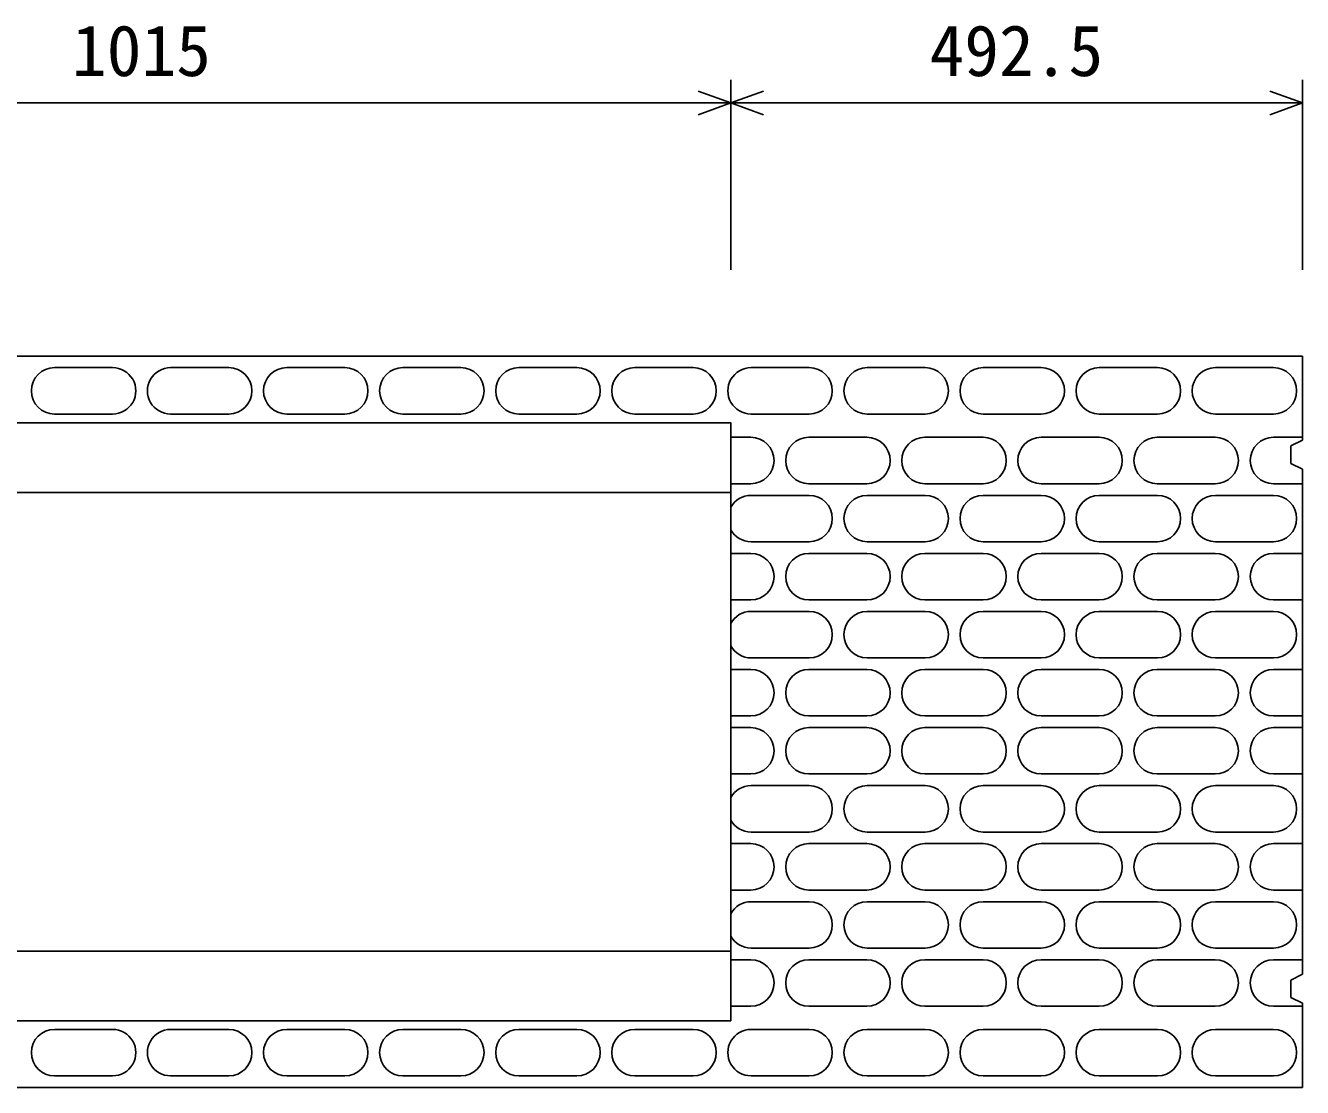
# Model space of a CAD drawing. Units: millimetres, scale not verified. Extents: x -16800 to 16800, y -5940 to 5940.
# Drawn here: x -8913 to -7813, y 2771 to 3686 of the extents above; entities that cross this region are included whole.
import ezdxf
from ezdxf.enums import TextEntityAlignment as Align

# ---------------------------------------------------------------- set-up
doc = ezdxf.new("R2010")
doc.units = ezdxf.units.MM
doc.header["$LTSCALE"] = 20
for name, color, linetype, lineweight in [('0-0_DIM', 7, 'Continuous', 25), ('0-2_HATCH', 6, 'Continuous', 25), ('0-5_OUTLINE', 3, 'Continuous', 25)]:
    doc.layers.add(name, color=color, linetype=linetype, lineweight=lineweight)
doc.styles.add('ＭＳ ゴシック', font='')
doc.styles.get('ＭＳ ゴシック').set_extended_font_data('MS Gothic')

msp = doc.modelspace()

# ---------------------------------------------------------------- linework, layer by layer
at = {"layer": '0-0_DIM'}
for p, q in [((-8305.76, 3638.9), (-8305.76, 3475.14)), ((-7813.26, 3638.9), (-7813.26, 3475.14)), ((-8305.76, 3618.9), (-9320.76, 3618.9)), ((-8305.76, 3618.9), (-7813.26, 3618.9))]:
    msp.add_line(p, q, dxfattribs=at)
for points in [[(-8333.95, 3608.64), (-8305.76, 3618.9), (-8333.95, 3629.16)], [(-8277.57, 3608.64), (-8305.76, 3618.9), (-8277.57, 3629.16)], [(-7841.45, 3608.64), (-7813.26, 3618.9), (-7841.45, 3629.16)]]:
    msp.add_lwpolyline(points, dxfattribs=at)
at = {"layer": '0-2_HATCH'}
for p, q in [((-8838.26, 3390.97), (-8888.26, 3390.97)), ((-8788.26, 3390.97), (-8738.26, 3390.97)), ((-8688.26, 3390.97), (-8638.26, 3390.97)), ((-8588.26, 3390.97), (-8538.26, 3390.97)), ((-8488.26, 3390.97), (-8438.26, 3390.97)), ((-8388.26, 3390.97), (-8338.26, 3390.97)), ((-8288.26, 3390.97), (-8238.26, 3390.97)), ((-8188.26, 3390.97), (-8138.26, 3390.97)), ((-8088.26, 3390.97), (-8038.26, 3390.97)), ((-7988.26, 3390.97), (-7938.26, 3390.97)), ((-7888.26, 3390.97), (-7838.26, 3390.97)), ((-8888.26, 3350.97), (-8838.26, 3350.97)), ((-8738.26, 3350.97), (-8788.26, 3350.97)), ((-8638.26, 3350.97), (-8688.26, 3350.97)), ((-8538.26, 3350.97), (-8588.26, 3350.97)), ((-8438.26, 3350.97), (-8488.26, 3350.97)), ((-8338.26, 3350.97), (-8388.26, 3350.97)), ((-8238.26, 3350.97), (-8288.26, 3350.97)), ((-8138.26, 3350.97), (-8188.26, 3350.97)), ((-8038.26, 3350.97), (-8088.26, 3350.97)), ((-7938.26, 3350.97), (-7988.26, 3350.97)), ((-7838.26, 3350.97), (-7888.26, 3350.97)), ((-8305.76, 3330.97), (-8288.44, 3330.97)), ((-8238.44, 3330.97), (-8188.44, 3330.97)), ((-8138.44, 3330.97), (-8088.44, 3330.97)), ((-8038.44, 3330.97), (-7988.44, 3330.97)), ((-7938.44, 3330.97), (-7888.44, 3330.97)), ((-7838.26, 3330.97), (-7813.26, 3330.97)), ((-8288.44, 3290.97), (-8305.76, 3290.97)), ((-8188.44, 3290.97), (-8238.44, 3290.97)), ((-8088.44, 3290.97), (-8138.44, 3290.97)), ((-7988.44, 3290.97), (-8038.44, 3290.97)), ((-7888.44, 3290.97), (-7938.44, 3290.97)), ((-7813.26, 3290.97), (-7838.26, 3290.97)), ((-8288.26, 3280.97), (-8238.26, 3280.97)), ((-8188.26, 3280.97), (-8138.26, 3280.97)), ((-8088.26, 3280.97), (-8038.26, 3280.97)), ((-7988.26, 3280.97), (-7938.26, 3280.97)), ((-7888.26, 3280.97), (-7838.26, 3280.97)), ((-8238.26, 3240.97), (-8288.26, 3240.97)), ((-8138.26, 3240.97), (-8188.26, 3240.97)), ((-8038.26, 3240.97), (-8088.26, 3240.97)), ((-7938.26, 3240.97), (-7988.26, 3240.97)), ((-7838.26, 3240.97), (-7888.26, 3240.97)), ((-8305.76, 3230.97), (-8288.44, 3230.97)), ((-8238.44, 3230.97), (-8188.44, 3230.97)), ((-8138.44, 3230.97), (-8088.44, 3230.97)), ((-8038.44, 3230.97), (-7988.44, 3230.97)), ((-7938.44, 3230.97), (-7888.44, 3230.97)), ((-7838.26, 3230.97), (-7813.26, 3230.97)), ((-8288.44, 3190.97), (-8305.76, 3190.97)), ((-8188.44, 3190.97), (-8238.44, 3190.97)), ((-8088.44, 3190.97), (-8138.44, 3190.97)), ((-7988.44, 3190.97), (-8038.44, 3190.97)), ((-7888.44, 3190.97), (-7938.44, 3190.97)), ((-7813.26, 3190.97), (-7838.26, 3190.97)), ((-8288.26, 3180.97), (-8238.26, 3180.97)), ((-8188.26, 3180.97), (-8138.26, 3180.97)), ((-8088.26, 3180.97), (-8038.26, 3180.97)), ((-7988.26, 3180.97), (-7938.26, 3180.97)), ((-7888.26, 3180.97), (-7838.26, 3180.97)), ((-8238.26, 3140.97), (-8288.26, 3140.97)), ((-8138.26, 3140.97), (-8188.26, 3140.97)), ((-8038.26, 3140.97), (-8088.26, 3140.97)), ((-7938.26, 3140.97), (-7988.26, 3140.97)), ((-7838.26, 3140.97), (-7888.26, 3140.97)), ((-8305.76, 3130.97), (-8288.44, 3130.97)), ((-8238.44, 3130.97), (-8188.44, 3130.97)), ((-8138.44, 3130.97), (-8088.44, 3130.97)), ((-8038.44, 3130.97), (-7988.44, 3130.97)), ((-7938.44, 3130.97), (-7888.44, 3130.97)), ((-7838.26, 3130.97), (-7813.26, 3130.97)), ((-8288.44, 3090.97), (-8305.76, 3090.97)), ((-8305.76, 3080.97), (-8288.44, 3080.97)), ((-8188.44, 3090.97), (-8238.44, 3090.97)), ((-8238.44, 3080.97), (-8188.44, 3080.97)), ((-8088.44, 3090.97), (-8138.44, 3090.97)), ((-8138.44, 3080.97), (-8088.44, 3080.97)), ((-7988.44, 3090.97), (-8038.44, 3090.97)), ((-8038.44, 3080.97), (-7988.44, 3080.97)), ((-7888.44, 3090.97), (-7938.44, 3090.97)), ((-7938.44, 3080.97), (-7888.44, 3080.97)), ((-7813.26, 3090.97), (-7838.26, 3090.97)), ((-7838.26, 3080.97), (-7813.26, 3080.97)), ((-8288.44, 3040.97), (-8305.76, 3040.97)), ((-8188.44, 3040.97), (-8238.44, 3040.97)), ((-8088.44, 3040.97), (-8138.44, 3040.97)), ((-7988.44, 3040.97), (-8038.44, 3040.97)), ((-7888.44, 3040.97), (-7938.44, 3040.97)), ((-7813.26, 3040.97), (-7838.26, 3040.97)), ((-8288.26, 3030.97), (-8238.26, 3030.97)), ((-8188.26, 3030.97), (-8138.26, 3030.97)), ((-8088.26, 3030.97), (-8038.26, 3030.97)), ((-7988.26, 3030.97), (-7938.26, 3030.97)), ((-7888.26, 3030.97), (-7838.26, 3030.97)), ((-8238.26, 2990.97), (-8288.26, 2990.97)), ((-8138.26, 2990.97), (-8188.26, 2990.97)), ((-8038.26, 2990.97), (-8088.26, 2990.97)), ((-7938.26, 2990.97), (-7988.26, 2990.97)), ((-7838.26, 2990.97), (-7888.26, 2990.97)), ((-8305.76, 2980.97), (-8288.44, 2980.97)), ((-8238.44, 2980.97), (-8188.44, 2980.97)), ((-8138.44, 2980.97), (-8088.44, 2980.97)), ((-8038.44, 2980.97), (-7988.44, 2980.97)), ((-7938.44, 2980.97), (-7888.44, 2980.97)), ((-7838.26, 2980.97), (-7813.26, 2980.97)), ((-8288.44, 2940.97), (-8305.76, 2940.97)), ((-8188.44, 2940.97), (-8238.44, 2940.97)), ((-8088.44, 2940.97), (-8138.44, 2940.97)), ((-7988.44, 2940.97), (-8038.44, 2940.97)), ((-7888.44, 2940.97), (-7938.44, 2940.97)), ((-7813.26, 2940.97), (-7838.26, 2940.97)), ((-8288.26, 2930.97), (-8238.26, 2930.97)), ((-8188.26, 2930.97), (-8138.26, 2930.97)), ((-8088.26, 2930.97), (-8038.26, 2930.97)), ((-7988.26, 2930.97), (-7938.26, 2930.97)), ((-7888.26, 2930.97), (-7838.26, 2930.97)), ((-8238.26, 2890.97), (-8288.26, 2890.97)), ((-8138.26, 2890.97), (-8188.26, 2890.97)), ((-8038.26, 2890.97), (-8088.26, 2890.97)), ((-7938.26, 2890.97), (-7988.26, 2890.97)), ((-7838.26, 2890.97), (-7888.26, 2890.97)), ((-8305.76, 2880.97), (-8288.44, 2880.97)), ((-8238.44, 2880.97), (-8188.44, 2880.97)), ((-8138.44, 2880.97), (-8088.44, 2880.97)), ((-8038.44, 2880.97), (-7988.44, 2880.97)), ((-7938.44, 2880.97), (-7888.44, 2880.97)), ((-7838.26, 2880.97), (-7813.26, 2880.97)), ((-8288.44, 2840.97), (-8305.76, 2840.97)), ((-8188.44, 2840.97), (-8238.44, 2840.97)), ((-8088.44, 2840.97), (-8138.44, 2840.97)), ((-7988.44, 2840.97), (-8038.44, 2840.97)), ((-7888.44, 2840.97), (-7938.44, 2840.97)), ((-7813.26, 2840.97), (-7838.26, 2840.97)), ((-8838.26, 2820.97), (-8888.26, 2820.97)), ((-8788.26, 2820.97), (-8738.26, 2820.97)), ((-8688.26, 2820.97), (-8638.26, 2820.97)), ((-8588.26, 2820.97), (-8538.26, 2820.97)), ((-8488.26, 2820.97), (-8438.26, 2820.97)), ((-8388.26, 2820.97), (-8338.26, 2820.97)), ((-8288.26, 2820.97), (-8238.26, 2820.97)), ((-8188.26, 2820.97), (-8138.26, 2820.97)), ((-8088.26, 2820.97), (-8038.26, 2820.97)), ((-7988.26, 2820.97), (-7938.26, 2820.97)), ((-7888.26, 2820.97), (-7838.26, 2820.97)), ((-8888.26, 2780.97), (-8838.26, 2780.97)), ((-8738.26, 2780.97), (-8788.26, 2780.97)), ((-8638.26, 2780.97), (-8688.26, 2780.97)), ((-8538.26, 2780.97), (-8588.26, 2780.97)), ((-8438.26, 2780.97), (-8488.26, 2780.97)), ((-8338.26, 2780.97), (-8388.26, 2780.97)), ((-8238.26, 2780.97), (-8288.26, 2780.97)), ((-8138.26, 2780.97), (-8188.26, 2780.97)), ((-8038.26, 2780.97), (-8088.26, 2780.97)), ((-7938.26, 2780.97), (-7988.26, 2780.97)), ((-7838.26, 2780.97), (-7888.26, 2780.97))]:
    msp.add_line(p, q, dxfattribs=at)
for centre, start, end in [((-8888.26, 3370.97), 90, 270), ((-8838.26, 3370.97), 270, 90.00105), ((-8788.26, 3370.97), 90, 270.00063), ((-8738.26, 3370.97), 270, 90), ((-8688.26, 3370.97), 90, 270), ((-8638.26, 3370.97), 270, 90), ((-8588.26, 3370.97), 90, 270), ((-8538.26, 3370.97), 270, 90), ((-8488.26, 3370.97), 90, 270), ((-8438.26, 3370.97), 270, 90), ((-8388.26, 3370.97), 90, 270), ((-8338.26, 3370.97), 270, 90), ((-8288.26, 3370.97), 90, 270.00063), ((-8238.26, 3370.97), 270, 90), ((-8188.26, 3370.97), 90, 270), ((-8138.26, 3370.97), 270, 90), ((-8088.26, 3370.97), 90, 270), ((-8038.26, 3370.97), 270, 90), ((-7988.26, 3370.97), 90, 270), ((-7938.26, 3370.97), 270, 90), ((-7888.26, 3370.97), 90, 270), ((-7838.26, 3370.97), 270, 90), ((-8288.44, 3310.97), 270, 90), ((-8238.44, 3310.97), 90, 270), ((-8188.44, 3310.97), 270, 90), ((-8138.44, 3310.97), 90, 270), ((-8088.44, 3310.97), 270, 90), ((-8038.44, 3310.97), 90, 270), ((-7988.44, 3310.97), 270, 90), ((-7938.44, 3310.97), 90, 270), ((-7888.44, 3310.97), 270, 90), ((-7838.26, 3310.97), 90, 270), ((-8288.26, 3260.97), 90, 151.04696), ((-8238.26, 3260.97), 270, 90), ((-8188.26, 3260.97), 90, 270), ((-8138.26, 3260.97), 270, 90), ((-8088.26, 3260.97), 90, 270), ((-8038.26, 3260.97), 270, 90), ((-7988.26, 3260.97), 90, 270), ((-7938.26, 3260.97), 270, 90), ((-7888.26, 3260.97), 90, 270), ((-7838.26, 3260.97), 270, 90), ((-8288.26, 3260.97), 208.95304, 270), ((-8288.44, 3210.97), 270, 90), ((-8238.44, 3210.97), 90, 270), ((-8188.44, 3210.97), 270, 90), ((-8138.44, 3210.97), 90, 270), ((-8088.44, 3210.97), 270, 90), ((-8038.44, 3210.97), 90, 270), ((-7988.44, 3210.97), 270, 90), ((-7938.44, 3210.97), 90, 270), ((-7888.44, 3210.97), 270, 90), ((-7838.26, 3210.97), 90, 270), ((-8288.26, 3160.97), 90, 151.04696), ((-8238.26, 3160.97), 270, 90), ((-8188.26, 3160.97), 90, 270), ((-8138.26, 3160.97), 270, 90), ((-8088.26, 3160.97), 90, 270), ((-8038.26, 3160.97), 270, 90), ((-7988.26, 3160.97), 90, 270), ((-7938.26, 3160.97), 270, 90), ((-7888.26, 3160.97), 90, 270), ((-7838.26, 3160.97), 270, 90), ((-8288.26, 3160.97), 208.95304, 270.00063), ((-8288.44, 3110.97), 270, 90), ((-8238.44, 3110.97), 90, 270), ((-8188.44, 3110.97), 270, 90), ((-8138.44, 3110.97), 90, 270), ((-8088.44, 3110.97), 270, 90), ((-8038.44, 3110.97), 90, 270), ((-7988.44, 3110.97), 270, 90), ((-7938.44, 3110.97), 90, 270), ((-7888.44, 3110.97), 270, 90), ((-7838.26, 3110.97), 90, 270), ((-8288.44, 3060.97), 270, 90), ((-8238.44, 3060.97), 90, 270), ((-8188.44, 3060.97), 270, 90), ((-8138.44, 3060.97), 90, 270), ((-8088.44, 3060.97), 270, 90), ((-8038.44, 3060.97), 90, 270), ((-7988.44, 3060.97), 270, 90), ((-7938.44, 3060.97), 90, 270), ((-7888.44, 3060.97), 270, 90), ((-7838.26, 3060.97), 90, 270), ((-8288.26, 3010.97), 90, 151.04696), ((-8238.26, 3010.97), 270, 90), ((-8188.26, 3010.97), 90, 270), ((-8138.26, 3010.97), 270, 90), ((-8088.26, 3010.97), 90, 270), ((-8038.26, 3010.97), 270, 90), ((-7988.26, 3010.97), 90, 270), ((-7938.26, 3010.97), 270, 90), ((-7888.26, 3010.97), 90, 270), ((-7838.26, 3010.97), 270, 90), ((-8288.26, 3010.97), 208.95304, 270.00063), ((-8288.44, 2960.97), 270, 90), ((-8238.44, 2960.97), 90, 270), ((-8188.44, 2960.97), 270, 90), ((-8138.44, 2960.97), 90, 270), ((-8088.44, 2960.97), 270, 90), ((-8038.44, 2960.97), 90, 270), ((-7988.44, 2960.97), 270, 90), ((-7938.44, 2960.97), 90, 270), ((-7888.44, 2960.97), 270, 90), ((-7838.26, 2960.97), 90, 270), ((-8288.26, 2910.97), 90, 151.04696), ((-8238.26, 2910.97), 270, 90), ((-8188.26, 2910.97), 90, 270), ((-8138.26, 2910.97), 270, 90), ((-8088.26, 2910.97), 90, 270), ((-8038.26, 2910.97), 270, 90), ((-7988.26, 2910.97), 90, 270), ((-7938.26, 2910.97), 270, 90), ((-7888.26, 2910.97), 90, 270), ((-7838.26, 2910.97), 270, 90), ((-8288.26, 2910.97), 208.95304, 270.00063), ((-8288.44, 2860.97), 270, 90), ((-8238.44, 2860.97), 90, 270), ((-8188.44, 2860.97), 270, 90), ((-8138.44, 2860.97), 90, 270), ((-8088.44, 2860.97), 270, 90), ((-8038.44, 2860.97), 90, 270), ((-7988.44, 2860.97), 270, 90), ((-7938.44, 2860.97), 90, 270), ((-7888.44, 2860.97), 270, 90), ((-7838.26, 2860.97), 90, 270), ((-8888.26, 2800.97), 90, 270), ((-8838.26, 2800.97), 270, 90.00105), ((-8788.26, 2800.97), 90, 270.00063), ((-8738.26, 2800.97), 270, 90), ((-8688.26, 2800.97), 90, 270), ((-8638.26, 2800.97), 270, 90), ((-8588.26, 2800.97), 90, 270), ((-8538.26, 2800.97), 270, 90), ((-8488.26, 2800.97), 90, 270), ((-8438.26, 2800.97), 270, 90), ((-8388.26, 2800.97), 90, 270), ((-8338.26, 2800.97), 270, 90), ((-8288.26, 2800.97), 90, 270.00063), ((-8238.26, 2800.97), 270, 90), ((-8188.26, 2800.97), 90, 270), ((-8138.26, 2800.97), 270, 90), ((-8088.26, 2800.97), 90, 270), ((-8038.26, 2800.97), 270, 90), ((-7988.26, 2800.97), 90, 270), ((-7938.26, 2800.97), 270, 90), ((-7888.26, 2800.97), 90, 270), ((-7838.26, 2800.97), 270, 90)]:
    msp.add_arc(centre, 20, start, end, dxfattribs=at)
at = {"layer": '0-5_OUTLINE'}
for p, q in [((-9813.26, 3400.97), (-7813.26, 3400.97)), ((-7813.26, 3400.97), (-7813.26, 3328.47)), ((-7813.26, 3328.47), (-7823.26, 3323.47)), ((-7823.26, 3323.47), (-7823.26, 3308.47)), ((-7823.26, 3308.47), (-7813.26, 3303.47)), ((-7813.26, 3303.47), (-7813.26, 2868.47)), ((-9320.76, 3283.47), (-8305.76, 3283.47)), ((-9320.76, 2888.47), (-8305.76, 2888.47)), ((-7813.26, 2868.47), (-7823.26, 2863.47)), ((-7823.26, 2863.47), (-7823.26, 2848.47)), ((-7823.26, 2848.47), (-7813.26, 2843.47)), ((-7813.26, 2843.47), (-7813.26, 2770.97)), ((-9320.76, 2828.47), (-8305.76, 2828.47))]:
    msp.add_line(p, q, dxfattribs=at)
for points in [[(-9320.76, 3343.47), (-8305.76, 3343.47), (-8305.76, 2828.47)], [(-9803.26, 3308.47), (-9813.26, 3303.47), (-9813.26, 2868.47), (-9803.26, 2863.47), (-9803.26, 2848.47), (-9813.26, 2843.47), (-9813.26, 2770.97), (-7813.26, 2770.97)]]:
    msp.add_lwpolyline(points, dxfattribs=at)

# ---------------------------------------------------------------- texts
at = {"layer": '0-0_DIM', "style": 'ＭＳ ゴシック'}
for s, p in [('1015', (-8873.26, 3628.9)), ('492.5', (-8134.51, 3628.9))]:
    msp.add_text(s, height=43.99, dxfattribs=at).set_placement(p, align=Align.BOTTOM_LEFT)

doc.saveas('drawing.dxf')
